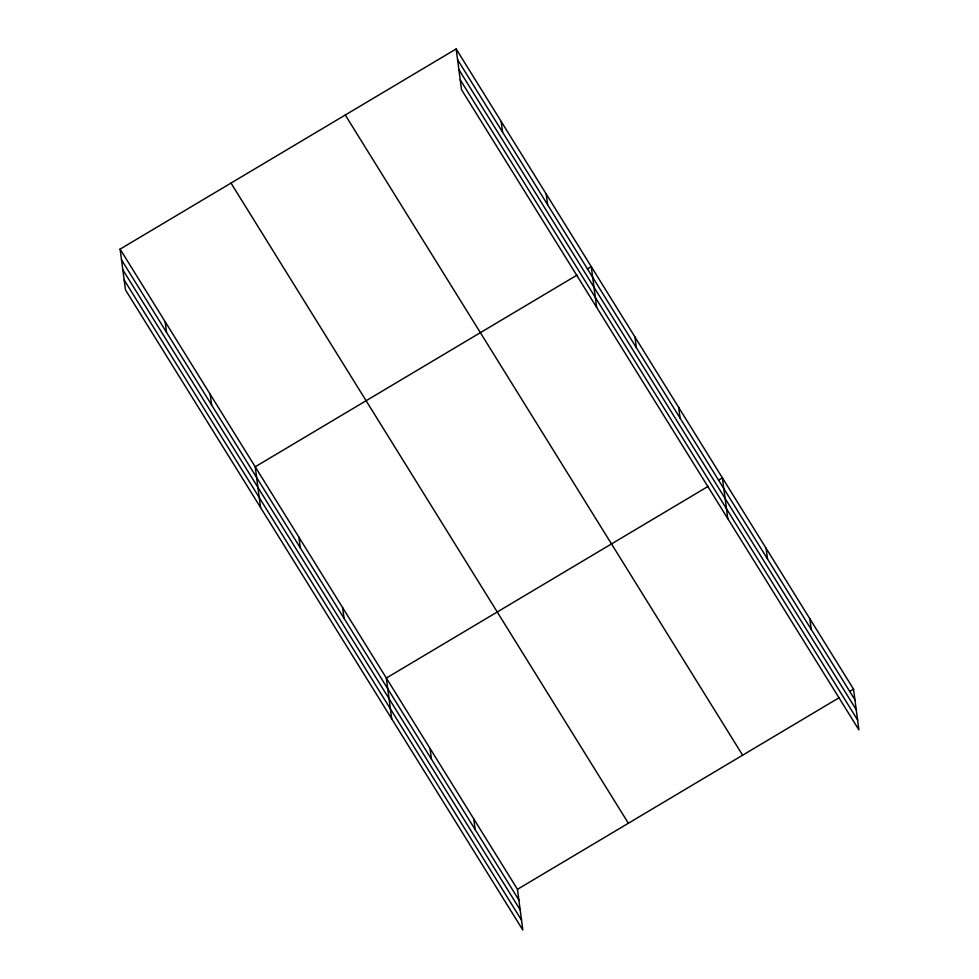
<?xml version="1.0" encoding="UTF-8"?>
<svg xmlns="http://www.w3.org/2000/svg" width="979" height="979" viewBox="0 0 979 979"><rect width="100%" height="100%" fill="white"/><g stroke="black" fill="none" stroke-linecap="round" stroke-linejoin="round"><path stroke-width="1.47" d="M120.099 249.131L517.475 889.311L522.835 930.05L125.471 289.87L120.099 249.131L456.165 48.95L853.529 689.13L858.901 729.869L461.525 89.689L456.165 48.95M577.084 275.062L255.213 466.787L260.573 507.526M587.4 268.919L591.267 266.618L596.639 307.357M708.221 486.318L386.338 678.055L391.698 718.794M718.537 480.175L722.404 477.874L727.764 518.613M517.475 889.311L839.346 697.586M849.662 691.443L853.529 689.13M457.572 59.658L854.948 699.85M458.882 69.57L856.246 709.751M460.228 79.776L857.592 719.969M345.269 115.008L742.633 755.188M231.007 183.073L628.371 823.253M121.518 259.839L518.882 900.019M122.816 269.751L520.192 909.932M124.162 279.957L521.526 920.138M809.829 618.716L811.236 629.424M766.116 548.289L767.524 559.009M678.692 407.448L680.099 418.168M634.979 337.033L636.387 347.741M546.233 194.062L547.64 204.77M501.199 121.506L502.606 132.214M473.763 818.885L475.17 829.605M430.05 748.47L431.458 759.178M342.626 607.629L344.045 618.336M298.913 537.214L300.333 547.922M210.179 394.231L211.586 404.951M165.133 321.675L166.552 332.395"/></g></svg>
